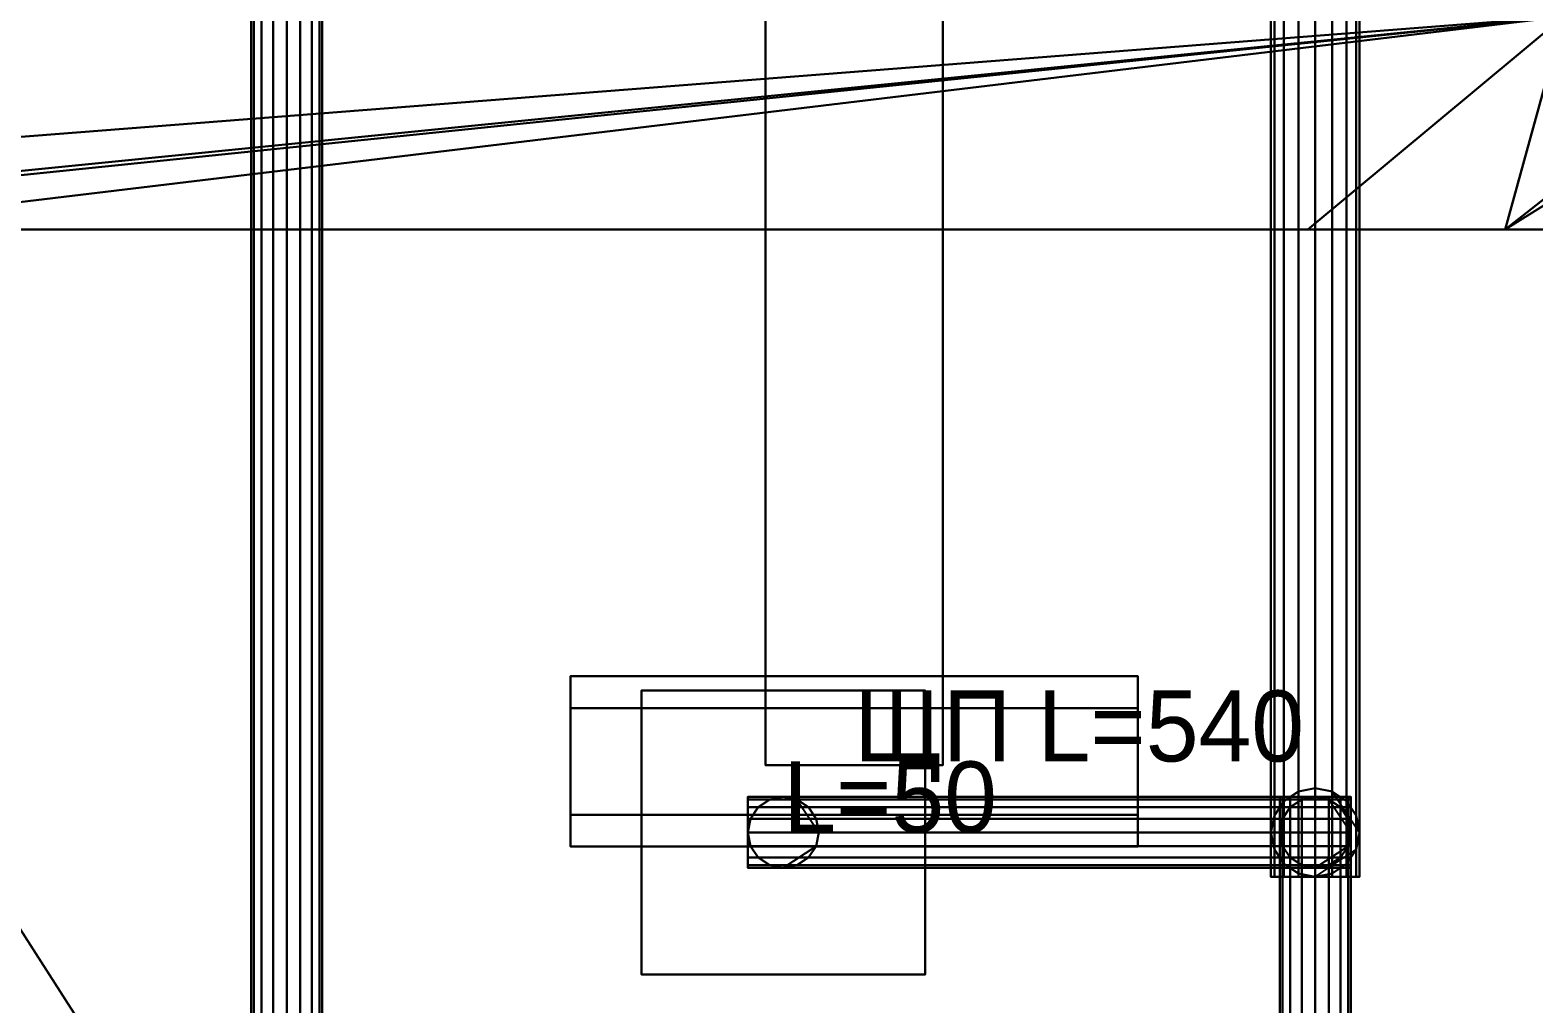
# Model space of a CAD drawing. Header units: millimetres. Extents: x -200 to 21055, y -200 to 16900.
# Drawn here: x 10238 to 12358, y 5058 to 6430 of the extents above; entities that cross this region are included whole.
import ezdxf

# ---------------------------------------------------------------- set-up
doc = ezdxf.new("R2010")
doc.units = ezdxf.units.MM
doc.layers.add('АР_3D_перекрытие', color=9, linetype='Continuous')
doc.layers.add('АР_3D_стены', color=8, linetype='Continuous')
for name, color, linetype, true_color in [('ОВ_3D_Кондиционирование', 7, 'Continuous', 0xc026d3), ('ОВ_3D_П1_вытяжка', 7, 'Continuous', 0xc2410c), ('ОВ_3D_П1_приток', 7, 'Continuous', 0x2563eb)]:
    doc.layers.add(name, color=color, linetype=linetype, true_color=true_color)

msp = doc.modelspace()

# ---------------------------------------------------------------- texts
at = {"layer": 'ОВ_3D_Кондиционирование'}
msp.add_text('ЩП L=540', height=100, dxfattribs=at).set_placement((11400, 5400, 7065))
at = {"layer": 'ОВ_3D_П1_вытяжка'}
msp.add_text('L=50', height=100, dxfattribs=at).set_placement((11300, 5300, 3215))

# ---------------------------------------------------------------- meshes
at = {"layer": 'АР_3D_перекрытие'}
mesh = msp.add_polyface(dxfattribs=at)
corners = [(9460, 7960, 3650), (9690, 11030, 3650), (12380, 11030, 3650), (12380, 11030, 4050), (9690, 11030, 4050), (9460, 7960, 4050), (9400.2, 6449.6, 3650), (9400.2, 7960, 3650), (9400.2, 7960, 4050), (9400.2, 6449.6, 4050), (150, 7960, 3650), (200.2, 7960, 3650), (200.2, 6449.6, 3650), (200.2, 6449.6, 4050), (200.2, 7960, 4050), (150, 7960, 4050), (1750.2, 13999.6, 3650), (1750.2, 13640, 3650), (150, 13640, 3650), (150, 13640, 4050), (1750.2, 13640, 4050), (1750.2, 13999.6, 4050), (-199.8, 16899.6, 3650), (1000.2, 16899.6, 3650), (1000.2, 13999.6, 3650), (1000.2, 13999.6, 4050), (1000.2, 16899.6, 4050), (-199.8, 16899.6, 4050), (12800.2, 899.6, 3650), (12800.2, -200.4, 3650), (-199.8, -200.4, 3650), (-199.8, -200.4, 4050), (12800.2, -200.4, 4050), (12800.2, 899.6, 4050), (13300.2, 1299.6, 3650), (13300.2, 899.6, 3650), (13300.2, 899.6, 4050), (13300.2, 1299.6, 4050), (19300.2, 899.6, 3650), (19300.2, 1299.6, 3650), (19800.2, 1299.6, 3650), (19800.2, 1299.6, 4050), (19300.2, 1299.6, 4050), (19300.2, 899.6, 4050), (19000.2, 15599.6, 3650), (19000.2, 15699.6, 3650), (20200.2, 15699.6, 3650), (20200.2, 15699.6, 4050), (19000.2, 15699.6, 4050), (19000.2, 15599.6, 4050), (9800.2, 15699.6, 3650), (12800.2, 15699.6, 3650), (12800.2, 15599.6, 3650), (12800.2, 15599.6, 4050), (12800.2, 15699.6, 4050), (9800.2, 15699.6, 4050), (8500.2, 16899.6, 3650), (9800.2, 16899.6, 3650), (9800.2, 16899.6, 4050), (8500.2, 16899.6, 4050), (7750.2, 13640, 3650), (7750.2, 13999.6, 3650), (8500.2, 13999.6, 3650), (8500.2, 13999.6, 4050), (7750.2, 13999.6, 4050), (7750.2, 13640, 4050), (9460, 13640, 3650), (9460, 13640, 4050), (20200.2, 899.6, 3650), (20200.2, 899.6, 4050), (9690, 15330, 3650), (9690, 15330, 4050), (12700.2, 1299.6, 3650), (12700.2, 1299.6, 4050), (19800.2, 8749.6, 3650), (19800.2, 8749.6, 4050), (12700.2, 8749.6, 3650), (12700.2, 8749.6, 4050), (12380, 15330, 3650), (12380, 15330, 4050)]
mesh.append_faces([[corners[k] for k in face] for face in [(0, 1, 2), (3, 4, 5), (6, 7, 0), (5, 8, 9), (10, 11, 12), (13, 14, 15), (16, 17, 18), (19, 20, 21), (22, 23, 24), (25, 26, 27), (28, 29, 30), (31, 32, 33), (34, 35, 28), (33, 36, 37), (38, 39, 40), (41, 42, 43), (44, 45, 46), (47, 48, 49), (50, 51, 52), (53, 54, 55), (56, 57, 50), (55, 58, 59), (60, 61, 62), (63, 64, 65), (1, 0, 66), (67, 5, 4), (6, 0, 2), (3, 5, 9), (24, 16, 18), (19, 21, 25), (34, 28, 30), (31, 33, 37), (68, 38, 40), (41, 43, 69), (62, 56, 50), (55, 59, 63), (66, 60, 62), (63, 65, 67), (70, 1, 66), (67, 4, 71), (22, 24, 18), (19, 25, 27), (72, 34, 30), (31, 37, 73), (68, 40, 74), (75, 41, 69), (70, 66, 62), (63, 67, 71), (22, 18, 10), (15, 19, 27), (46, 68, 74), (75, 69, 47), (70, 62, 50), (55, 63, 71), (22, 10, 12), (13, 15, 27), (46, 74, 76), (77, 75, 47), (70, 50, 52), (53, 55, 71), (30, 22, 12), (13, 27, 31), (44, 46, 76), (77, 47, 49), (70, 52, 44), (49, 53, 71), (30, 12, 6), (9, 13, 31), (78, 70, 44), (49, 71, 79), (72, 30, 6), (9, 31, 73), (78, 44, 76), (77, 49, 79), (72, 6, 2), (3, 9, 73), (78, 76, 72), (73, 77, 79), (72, 2, 78), (79, 3, 73), (23, 24, 25, 26), (24, 16, 21, 25), (16, 17, 20, 21), (17, 18, 19, 20), (18, 10, 15, 19), (10, 11, 14, 15), (11, 12, 13, 14), (12, 6, 9, 13), (6, 7, 8, 9), (7, 0, 5, 8), (0, 66, 67, 5), (66, 60, 65, 67), (60, 61, 64, 65), (61, 62, 63, 64), (62, 56, 59, 63), (56, 57, 58, 59), (57, 50, 55, 58), (50, 51, 54, 55), (51, 52, 53, 54), (52, 44, 49, 53), (44, 45, 48, 49), (45, 46, 47, 48), (46, 68, 69, 47), (68, 38, 43, 69), (38, 39, 42, 43), (39, 40, 41, 42), (40, 74, 75, 41), (74, 76, 77, 75), (76, 72, 73, 77), (72, 34, 37, 73), (34, 35, 36, 37), (35, 28, 33, 36), (28, 29, 32, 33), (29, 30, 31, 32), (30, 22, 27, 31), (22, 23, 26, 27), (2, 78, 79, 3), (78, 70, 71, 79), (70, 1, 4, 71), (1, 2, 3, 4)]])
at = {"layer": 'АР_3D_стены'}
mesh = msp.add_polyface(dxfattribs=at)
corners = [(11317.7, 4299.6), (9700.2, 4299.6), (9700.2, 4499.6), (9700.2, 4499.6, 3650), (9700.2, 4299.6, 3650), (11317.7, 4299.6, 3650), (12700.2, 3599.6), (12400.2, 3599.6), (12400.2, 4299.6), (12400.2, 4299.6, 3650), (12400.2, 3599.6, 3650), (12700.2, 3599.6, 3650), (12400.2, 9274.6), (12700.2, 9274.6), (12700.2, 9274.6, 3650), (12400.2, 9274.6, 3650), (8550.2, 6149.6), (8550.2, 6449.6), (12400.2, 6449.6), (12400.2, 6449.6, 3650), (8550.2, 6449.6, 3650), (8550.2, 6149.6, 3650), (9700.2, 5599.6), (9400.2, 5599.6), (9400.2, 6149.6), (9400.2, 6149.6, 3650), (9400.2, 5599.6, 3650), (9700.2, 5599.6, 3650), (9480.1, 6149.6), (9700.2, 6149.6), (9700.2, 6149.6, 3650), (9480.1, 6149.6, 3650), (12400.2, 4499.6), (12400.2, 4499.6, 3650), (12039.7, 6149.6), (12039.7, 6149.6, 3650), (12400.2, 6149.6), (12400.2, 6149.6, 3650)]
mesh.append_faces([[corners[k] for k in face] for face in [(0, 1, 2), (3, 4, 5), (6, 7, 8), (9, 10, 11), (12, 13, 6), (11, 14, 15), (16, 17, 18), (19, 20, 21), (22, 23, 24), (25, 26, 27), (28, 29, 22), (27, 30, 31), (0, 2, 32), (33, 3, 5), (18, 12, 6), (11, 15, 19), (24, 16, 18), (19, 21, 25), (28, 22, 24), (25, 27, 31), (8, 0, 32), (33, 5, 9), (28, 24, 18), (19, 25, 31), (6, 8, 32), (33, 9, 11), (34, 28, 18), (19, 31, 35), (6, 32, 36), (37, 33, 11), (36, 34, 18), (19, 35, 37), (18, 6, 36), (37, 11, 19), (1, 2, 3, 4), (2, 32, 33, 3), (32, 36, 37, 33), (36, 34, 35, 37), (34, 28, 31, 35), (28, 29, 30, 31), (29, 22, 27, 30), (22, 23, 26, 27), (23, 24, 25, 26), (24, 16, 21, 25), (16, 17, 20, 21), (17, 18, 19, 20), (18, 12, 15, 19), (12, 13, 14, 15), (13, 6, 11, 14), (6, 7, 10, 11), (7, 8, 9, 10), (8, 0, 5, 9), (0, 1, 4, 5)]])
mesh = msp.add_polyface(dxfattribs=at)
corners = [(12400.2, 1299.6, 3650), (12400.2, 5569.6, 3650), (12402.2, 5569.6, 3650), (12402.2, 5569.6, 7550), (12400.2, 5569.6, 7550), (12400.2, 1299.6, 7550), (12317.7, 899.6, 3650), (11900.2, 899.6, 3650), (11900.2, 1299.6, 3650), (11900.2, 1299.6, 7550), (11900.2, 899.6, 7550), (12317.7, 899.6, 7550), (12400.2, 7149.6, 3650), (12700.2, 7149.6, 3650), (12700.2, 6449.6, 3650), (12700.2, 6449.6, 7550), (12700.2, 7149.6, 7550), (12400.2, 7149.6, 7550), (9902.2, 6149.6, 3650), (9902.2, 6449.6, 3650), (12400.2, 6449.6, 3650), (12400.2, 6449.6, 7550), (9902.2, 6449.6, 7550), (9902.2, 6149.6, 7550), (12800.2, 899.6, 3650), (12800.2, 899.6, 7550), (12400.2, 6531.9, 3650), (12400.2, 6531.9, 7550), (12317.7, 6149.6, 3650), (12317.7, 6149.6, 7550), (12800.2, 6449.6, 3650), (12800.2, 6449.6, 7550), (12400.2, 6149.6, 3650), (12400.2, 6149.6, 7550), (12402.2, 6149.1, 3650), (12402.2, 6149.1, 7550), (12800.2, 1299.6, 3650), (12800.2, 1299.6, 7550)]
mesh.append_faces([[corners[k] for k in face] for face in [(0, 1, 2), (3, 4, 5), (6, 7, 8), (9, 10, 11), (12, 13, 14), (15, 16, 17), (18, 19, 20), (21, 22, 23), (24, 6, 8), (9, 11, 25), (26, 12, 14), (15, 17, 27), (28, 18, 20), (21, 23, 29), (20, 26, 14), (15, 27, 21), (28, 20, 14), (15, 21, 29), (28, 14, 30), (31, 15, 29), (32, 28, 30), (31, 29, 33), (24, 8, 0), (5, 9, 25), (34, 32, 30), (31, 33, 35), (24, 0, 2), (3, 5, 25), (34, 30, 24), (25, 31, 35), (24, 2, 34), (35, 3, 25), (1, 2, 3, 4), (2, 34, 35, 3), (34, 32, 33, 35), (32, 32, 33, 33), (32, 28, 29, 33), (28, 18, 23, 29), (18, 19, 22, 23), (19, 20, 21, 22), (20, 26, 27, 21), (26, 12, 17, 27), (12, 13, 16, 17), (13, 14, 15, 16), (14, 30, 31, 15), (30, 36, 37, 31), (36, 36, 37, 37), (36, 24, 25, 37), (24, 6, 11, 25), (6, 7, 10, 11), (7, 8, 9, 10), (8, 36, 37, 9), (36, 0, 5, 37), (0, 1, 4, 5)]])
at = {"layer": 'ОВ_3D_Кондиционирование'}
mesh = msp.add_polyface(dxfattribs=at)
corners = [(11275, 6585, 7255), (11525, 6585, 7255), (11525, 5395, 7255), (11275, 5395, 7255), (11525, 6585, 7405), (11525, 5395, 7405), (11275, 6585, 7405), (11275, 5395, 7405)]
mesh.append_faces([[corners[k] for k in face] for face in [(0, 1, 2, 3), (1, 4, 5, 2), (4, 6, 7, 5), (6, 0, 3, 7), (6, 4, 1, 0), (3, 2, 5, 7)]])
mesh = msp.add_polyface(dxfattribs=at)
corners = [(11000, 5280, 7205), (11000, 5520, 7205), (11800, 5520, 7205), (11800, 5280, 7205), (11000, 5280, 7455), (11800, 5280, 7455), (11800, 5520, 7455), (11000, 5520, 7455)]
mesh.append_faces([[corners[k] for k in face] for face in [(0, 1, 2, 3), (4, 5, 6, 7), (0, 3, 5, 4), (3, 2, 6, 5), (2, 1, 7, 6), (1, 0, 4, 7)]])
mesh = msp.add_polyface(dxfattribs=at)
corners = [(11000, 5325, 7185), (11000, 5475, 7185), (11800, 5475, 7185), (11800, 5325, 7185), (11000, 5325, 7205), (11800, 5325, 7205), (11800, 5475, 7205), (11000, 5475, 7205)]
mesh.append_faces([[corners[k] for k in face] for face in [(0, 1, 2, 3), (4, 5, 6, 7), (0, 3, 5, 4), (3, 2, 6, 5), (2, 1, 7, 6), (1, 0, 4, 7)]])
at = {"layer": 'ОВ_3D_П1_вытяжка'}
mesh = msp.add_polyface(dxfattribs=at)
corners = [(11987.5, 5237.5, 3442.5), (11992.3, 5237.5, 3466.4), (11992.3, 8762.5, 3466.4), (11987.5, 8762.5, 3442.5), (12005.8, 5237.5, 3486.7), (12005.8, 8762.5, 3486.7), (12026.1, 5237.5, 3500.2), (12026.1, 8762.5, 3500.2), (12050, 5237.5, 3505), (12050, 8762.5, 3505), (12073.9, 5237.5, 3500.2), (12073.9, 8762.5, 3500.2), (12094.2, 5237.5, 3486.7), (12094.2, 8762.5, 3486.7), (12107.7, 5237.5, 3466.4), (12107.7, 8762.5, 3466.4), (12112.5, 5237.5, 3442.5), (12112.5, 8762.5, 3442.5), (12107.7, 5237.5, 3418.6), (12107.7, 8762.5, 3418.6), (12094.2, 5237.5, 3398.3), (12094.2, 8762.5, 3398.3), (12073.9, 5237.5, 3384.8), (12073.9, 8762.5, 3384.8), (12050, 5237.5, 3380), (12050, 8762.5, 3380), (12026.1, 5237.5, 3384.8), (12026.1, 8762.5, 3384.8), (12005.8, 5237.5, 3398.3), (12005.8, 8762.5, 3398.3), (11992.3, 5237.5, 3418.6), (11992.3, 8762.5, 3418.6)]
mesh.append_faces([[corners[k] for k in face] for face in [(0, 1, 2, 3), (1, 4, 5, 2), (4, 6, 7, 5), (6, 8, 9, 7), (8, 10, 11, 9), (10, 12, 13, 11), (12, 14, 15, 13), (14, 16, 17, 15), (16, 18, 19, 17), (18, 20, 21, 19), (20, 22, 23, 21), (22, 24, 25, 23), (24, 26, 27, 25), (26, 28, 29, 27), (28, 30, 31, 29), (30, 0, 3, 31), (30, 28, 26, 24), (3, 2, 5, 7)]])
mesh = msp.add_polyface(dxfattribs=at)
corners = [(11100, 5100, 3335), (11100, 5500, 3335), (11500, 5500, 3335), (11500, 5100, 3335), (11100, 5100, 3355), (11500, 5100, 3355), (11500, 5500, 3355), (11100, 5500, 3355)]
mesh.append_faces([[corners[k] for k in face] for face in [(0, 1, 2, 3), (4, 5, 6, 7), (0, 3, 5, 4), (3, 2, 6, 5), (2, 1, 7, 6), (1, 0, 4, 7)]])
mesh = msp.add_polyface(dxfattribs=at)
corners = [(11250, 5350, 3430), (11250, 5346.2, 3449.1), (12100, 5346.2, 3449.1), (12100, 5350, 3430), (11250, 5335.4, 3465.4), (12100, 5335.4, 3465.4), (11250, 5319.1, 3476.2), (12100, 5319.1, 3476.2), (11250, 5300, 3480), (12100, 5300, 3480), (11250, 5280.9, 3476.2), (12100, 5280.9, 3476.2), (11250, 5264.6, 3465.4), (12100, 5264.6, 3465.4), (11250, 5253.8, 3449.1), (12100, 5253.8, 3449.1), (11250, 5250, 3430), (12100, 5250, 3430), (11250, 5253.8, 3410.9), (12100, 5253.8, 3410.9), (11250, 5264.6, 3394.6), (12100, 5264.6, 3394.6), (11250, 5280.9, 3383.8), (12100, 5280.9, 3383.8), (11250, 5300, 3380), (12100, 5300, 3380), (11250, 5319.1, 3383.8), (12100, 5319.1, 3383.8), (11250, 5335.4, 3394.6), (12100, 5335.4, 3394.6), (11250, 5346.2, 3410.9), (12100, 5346.2, 3410.9)]
mesh.append_faces([[corners[k] for k in face] for face in [(0, 1, 2, 3), (1, 4, 5, 2), (4, 6, 7, 5), (6, 8, 9, 7), (8, 10, 11, 9), (10, 12, 13, 11), (12, 14, 15, 13), (14, 16, 17, 15), (16, 18, 19, 17), (18, 20, 21, 19), (20, 22, 23, 21), (22, 24, 25, 23), (24, 26, 27, 25), (26, 28, 29, 27), (28, 30, 31, 29), (30, 0, 3, 31), (30, 28, 26, 24), (3, 2, 5, 7)]])
mesh = msp.add_polyface(dxfattribs=at)
corners = [(11350, 5300, 3430), (11346.2, 5319.1, 3430), (11346.2, 5319.1, 3355), (11350, 5300, 3355), (11335.4, 5335.4, 3430), (11335.4, 5335.4, 3355), (11319.1, 5346.2, 3430), (11319.1, 5346.2, 3355), (11300, 5350, 3430), (11300, 5350, 3355), (11280.9, 5346.2, 3430), (11280.9, 5346.2, 3355), (11264.6, 5335.4, 3430), (11264.6, 5335.4, 3355), (11253.8, 5319.1, 3430), (11253.8, 5319.1, 3355), (11250, 5300, 3430), (11250, 5300, 3355), (11253.8, 5280.9, 3430), (11253.8, 5280.9, 3355), (11264.6, 5264.6, 3430), (11264.6, 5264.6, 3355), (11280.9, 5253.8, 3430), (11280.9, 5253.8, 3355), (11300, 5250, 3430), (11300, 5250, 3355), (11319.1, 5253.8, 3430), (11319.1, 5253.8, 3355), (11335.4, 5264.6, 3430), (11335.4, 5264.6, 3355), (11346.2, 5280.9, 3430), (11346.2, 5280.9, 3355)]
mesh.append_faces([[corners[k] for k in face] for face in [(0, 1, 2, 3), (1, 4, 5, 2), (4, 6, 7, 5), (6, 8, 9, 7), (8, 10, 11, 9), (10, 12, 13, 11), (12, 14, 15, 13), (14, 16, 17, 15), (16, 18, 19, 17), (18, 20, 21, 19), (20, 22, 23, 21), (22, 24, 25, 23), (24, 26, 27, 25), (26, 28, 29, 27), (28, 30, 31, 29), (30, 0, 3, 31), (30, 28, 26, 24), (3, 2, 5, 7)]])
mesh = msp.add_polyface(dxfattribs=at)
corners = [(12112.5, 5300, 3442.5), (12107.7, 5323.9, 3442.5), (12107.7, 5323.9, 3430), (12112.5, 5300, 3430), (12094.2, 5344.2, 3442.5), (12094.2, 5344.2, 3430), (12073.9, 5357.7, 3442.5), (12073.9, 5357.7, 3430), (12050, 5362.5, 3442.5), (12050, 5362.5, 3430), (12026.1, 5357.7, 3442.5), (12026.1, 5357.7, 3430), (12005.8, 5344.2, 3442.5), (12005.8, 5344.2, 3430), (11992.3, 5323.9, 3442.5), (11992.3, 5323.9, 3430), (11987.5, 5300, 3442.5), (11987.5, 5300, 3430), (11992.3, 5276.1, 3442.5), (11992.3, 5276.1, 3430), (12005.8, 5255.8, 3442.5), (12005.8, 5255.8, 3430), (12026.1, 5242.3, 3442.5), (12026.1, 5242.3, 3430), (12050, 5237.5, 3442.5), (12050, 5237.5, 3430), (12073.9, 5242.3, 3442.5), (12073.9, 5242.3, 3430), (12094.2, 5255.8, 3442.5), (12094.2, 5255.8, 3430), (12107.7, 5276.1, 3442.5), (12107.7, 5276.1, 3430)]
mesh.append_faces([[corners[k] for k in face] for face in [(0, 1, 2, 3), (1, 4, 5, 2), (4, 6, 7, 5), (6, 8, 9, 7), (8, 10, 11, 9), (10, 12, 13, 11), (12, 14, 15, 13), (14, 16, 17, 15), (16, 18, 19, 17), (18, 20, 21, 19), (20, 22, 23, 21), (22, 24, 25, 23), (24, 26, 27, 25), (26, 28, 29, 27), (28, 30, 31, 29), (30, 0, 3, 31), (30, 28, 26, 24), (3, 2, 5, 7)]])
mesh = msp.add_polyface(dxfattribs=at)
corners = [(12000, 1950, 3430), (12003.8, 1950, 3449.1), (12003.8, 5350, 3449.1), (12000, 5350, 3430), (12014.6, 1950, 3465.4), (12014.6, 5350, 3465.4), (12030.9, 1950, 3476.2), (12030.9, 5350, 3476.2), (12050, 1950, 3480), (12050, 5350, 3480), (12069.1, 1950, 3476.2), (12069.1, 5350, 3476.2), (12085.4, 1950, 3465.4), (12085.4, 5350, 3465.4), (12096.2, 1950, 3449.1), (12096.2, 5350, 3449.1), (12100, 1950, 3430), (12100, 5350, 3430), (12096.2, 1950, 3410.9), (12096.2, 5350, 3410.9), (12085.4, 1950, 3394.6), (12085.4, 5350, 3394.6), (12069.1, 1950, 3383.8), (12069.1, 5350, 3383.8), (12050, 1950, 3380), (12050, 5350, 3380), (12030.9, 1950, 3383.8), (12030.9, 5350, 3383.8), (12014.6, 1950, 3394.6), (12014.6, 5350, 3394.6), (12003.8, 1950, 3410.9), (12003.8, 5350, 3410.9)]
mesh.append_faces([[corners[k] for k in face] for face in [(0, 1, 2, 3), (1, 4, 5, 2), (4, 6, 7, 5), (6, 8, 9, 7), (8, 10, 11, 9), (10, 12, 13, 11), (12, 14, 15, 13), (14, 16, 17, 15), (16, 18, 19, 17), (18, 20, 21, 19), (20, 22, 23, 21), (22, 24, 25, 23), (24, 26, 27, 25), (26, 28, 29, 27), (28, 30, 31, 29), (30, 0, 3, 31), (30, 28, 26, 24), (3, 2, 5, 7)]])
mesh = msp.add_polyface(dxfattribs=at)
corners = [(12100, 5300, 3430), (12096.2, 5319.1, 3430), (12096.2, 5319.1, 3442.5), (12100, 5300, 3442.5), (12085.4, 5335.4, 3430), (12085.4, 5335.4, 3442.5), (12069.1, 5346.2, 3430), (12069.1, 5346.2, 3442.5), (12050, 5350, 3430), (12050, 5350, 3442.5), (12030.9, 5346.2, 3430), (12030.9, 5346.2, 3442.5), (12014.6, 5335.4, 3430), (12014.6, 5335.4, 3442.5), (12003.8, 5319.1, 3430), (12003.8, 5319.1, 3442.5), (12000, 5300, 3430), (12000, 5300, 3442.5), (12003.8, 5280.9, 3430), (12003.8, 5280.9, 3442.5), (12014.6, 5264.6, 3430), (12014.6, 5264.6, 3442.5), (12030.9, 5253.8, 3430), (12030.9, 5253.8, 3442.5), (12050, 5250, 3430), (12050, 5250, 3442.5), (12069.1, 5253.8, 3430), (12069.1, 5253.8, 3442.5), (12085.4, 5264.6, 3430), (12085.4, 5264.6, 3442.5), (12096.2, 5280.9, 3430), (12096.2, 5280.9, 3442.5)]
mesh.append_faces([[corners[k] for k in face] for face in [(0, 1, 2, 3), (1, 4, 5, 2), (4, 6, 7, 5), (6, 8, 9, 7), (8, 10, 11, 9), (10, 12, 13, 11), (12, 14, 15, 13), (14, 16, 17, 15), (16, 18, 19, 17), (18, 20, 21, 19), (20, 22, 23, 21), (22, 24, 25, 23), (24, 26, 27, 25), (26, 28, 29, 27), (28, 30, 31, 29), (30, 0, 3, 31), (30, 28, 26, 24), (3, 2, 5, 7)]])
mesh = msp.add_polyface(dxfattribs=at)
corners = [(12100, 5300, 3430), (12096.2, 5319.1, 3430), (12096.2, 5319.1, 3442.5), (12100, 5300, 3442.5), (12085.4, 5335.4, 3430), (12085.4, 5335.4, 3442.5), (12069.1, 5346.2, 3430), (12069.1, 5346.2, 3442.5), (12050, 5350, 3430), (12050, 5350, 3442.5), (12030.9, 5346.2, 3430), (12030.9, 5346.2, 3442.5), (12014.6, 5335.4, 3430), (12014.6, 5335.4, 3442.5), (12003.8, 5319.1, 3430), (12003.8, 5319.1, 3442.5), (12000, 5300, 3430), (12000, 5300, 3442.5), (12003.8, 5280.9, 3430), (12003.8, 5280.9, 3442.5), (12014.6, 5264.6, 3430), (12014.6, 5264.6, 3442.5), (12030.9, 5253.8, 3430), (12030.9, 5253.8, 3442.5), (12050, 5250, 3430), (12050, 5250, 3442.5), (12069.1, 5253.8, 3430), (12069.1, 5253.8, 3442.5), (12085.4, 5264.6, 3430), (12085.4, 5264.6, 3442.5), (12096.2, 5280.9, 3430), (12096.2, 5280.9, 3442.5)]
mesh.append_faces([[corners[k] for k in face] for face in [(0, 1, 2, 3), (1, 4, 5, 2), (4, 6, 7, 5), (6, 8, 9, 7), (8, 10, 11, 9), (10, 12, 13, 11), (12, 14, 15, 13), (14, 16, 17, 15), (16, 18, 19, 17), (18, 20, 21, 19), (20, 22, 23, 21), (22, 24, 25, 23), (24, 26, 27, 25), (26, 28, 29, 27), (28, 30, 31, 29), (30, 0, 3, 31), (30, 28, 26, 24), (3, 2, 5, 7)]])
at = {"layer": 'ОВ_3D_П1_приток'}
mesh = msp.add_polyface(dxfattribs=at)
corners = [(10650, 6800, 3430), (10646.2, 6800, 3449.1), (10646.2, 2150, 3449.1), (10650, 2150, 3430), (10635.4, 6800, 3465.4), (10635.4, 2150, 3465.4), (10619.1, 6800, 3476.2), (10619.1, 2150, 3476.2), (10600, 6800, 3480), (10600, 2150, 3480), (10580.9, 6800, 3476.2), (10580.9, 2150, 3476.2), (10564.6, 6800, 3465.4), (10564.6, 2150, 3465.4), (10553.8, 6800, 3449.1), (10553.8, 2150, 3449.1), (10550, 6800, 3430), (10550, 2150, 3430), (10553.8, 6800, 3410.9), (10553.8, 2150, 3410.9), (10564.6, 6800, 3394.6), (10564.6, 2150, 3394.6), (10580.9, 6800, 3383.8), (10580.9, 2150, 3383.8), (10600, 6800, 3380), (10600, 2150, 3380), (10619.1, 6800, 3383.8), (10619.1, 2150, 3383.8), (10635.4, 6800, 3394.6), (10635.4, 2150, 3394.6), (10646.2, 6800, 3410.9), (10646.2, 2150, 3410.9)]
mesh.append_faces([[corners[k] for k in face] for face in [(0, 1, 2, 3), (1, 4, 5, 2), (4, 6, 7, 5), (6, 8, 9, 7), (8, 10, 11, 9), (10, 12, 13, 11), (12, 14, 15, 13), (14, 16, 17, 15), (16, 18, 19, 17), (18, 20, 21, 19), (20, 22, 23, 21), (22, 24, 25, 23), (24, 26, 27, 25), (26, 28, 29, 27), (28, 30, 31, 29), (30, 0, 3, 31), (30, 28, 26, 24), (3, 2, 5, 7)]])

doc.saveas('drawing.dxf')
